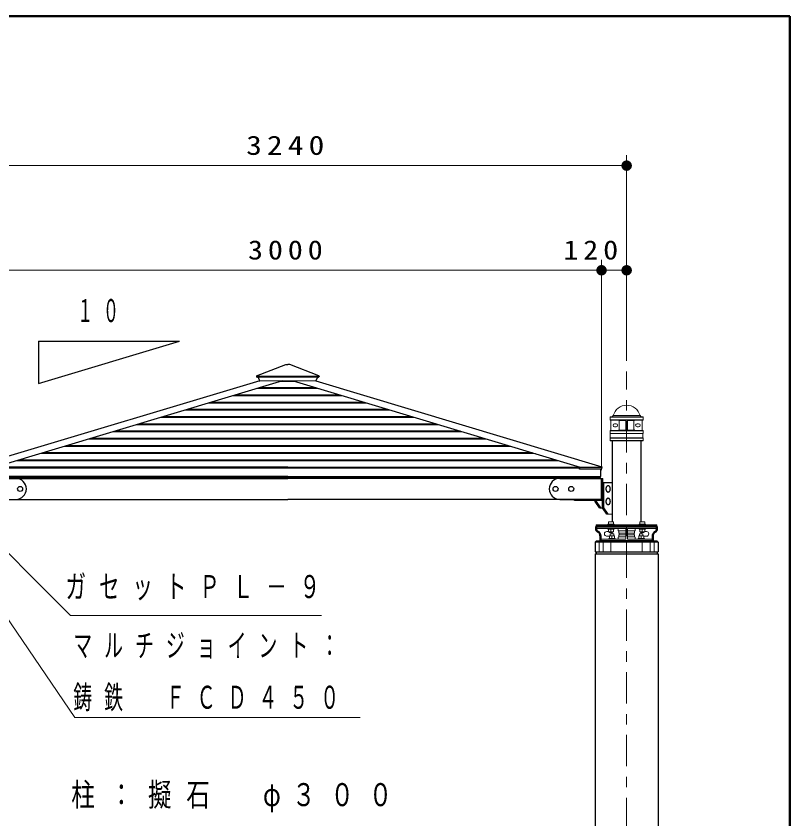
# Model space of a CAD drawing. Units: millimetres on the paper, scale 1:50. Extents: x -365 to 10, y -38 to 257.
# Drawn here: x -74 to 0, y 180.3 to 257 of the extents above; entities that cross this region are included whole.
import ezdxf

# ---------------------------------------------------------------- set-up
doc = ezdxf.new("R2010")
doc.units = ezdxf.units.MM
doc.linetypes.add('USER2', pattern=[6, 3, -1, 1, -1])
doc.layers.add('LY_1', color=7, linetype='Continuous', lineweight=25)
doc.layers.add('LY_2', color=7, linetype='Continuous', lineweight=13)
doc.styles.add('ＭＳ ゴシック', font='')
doc.styles.get('ＭＳ ゴシック').set_extended_font_data('MS Gothic')

# ---------------------------------------------------------------- blocks, each defined once
blk = doc.blocks.new('filled_dot')
at = {"color": 0, "linetype": 'Continuous', "lineweight": -2, "const_width": 1.25}
blk.add_lwpolyline([(-0.625, 0, 1), (0.625, 0, 1)], format="xyb", close=True, dxfattribs=at)

msp = doc.modelspace()

# ---------------------------------------------------------------- linework, layer by layer
at = {"layer": 'LY_1', "lineweight": 13}
for p, q in [((-15.617, 224.036), (-15.617, 243.704)), ((-80.417, 242.704), (-15.617, 242.704)), ((-18.017, 213.614), (-18.017, 233.704)), ((-78.017, 232.704), (-18.017, 232.704)), ((-21.783, 232.704), (-15.617, 232.704)), ((-17.197, 218.673), (-17.177, 218.693)), ((-17.177, 218.693), (-14.057, 218.693)), ((-17.015, 218.693), (-16.897, 218.811)), ((-16.897, 218.811), (-14.337, 218.811)), ((-14.219, 218.693), (-14.337, 218.811)), ((-14.057, 218.693), (-14.037, 218.673)), ((-17.197, 218.673), (-17.197, 218.413)), ((-17.197, 218.673), (-14.037, 218.673)), ((-17.197, 218.413), (-14.037, 218.413)), ((-17.197, 218.413), (-17.177, 218.393)), ((-17.177, 218.393), (-16.356, 218.357)), ((-17.177, 218.393), (-14.057, 218.393)), ((-17.117, 218.389), (-17.117, 217.397)), ((-16.767, 218.043), (-16.627, 218.043)), ((-16.317, 218.356), (-15.687, 218.356)), ((-16.317, 218.317), (-16.317, 217.468)), ((-15.687, 218.353), (-15.687, 217.433)), ((-14.917, 218.356), (-15.547, 218.356)), ((-15.547, 218.353), (-15.547, 217.433)), ((-14.917, 218.317), (-14.917, 217.468)), ((-14.057, 218.393), (-14.879, 218.357)), ((-14.467, 218.043), (-14.607, 218.043)), ((-14.117, 218.389), (-14.117, 217.397)), ((-14.057, 218.393), (-14.037, 218.413)), ((-14.037, 218.673), (-14.037, 218.413)), ((-17.157, 217.393), (-17.197, 217.353)), ((-17.197, 217.353), (-14.037, 217.353)), ((-17.197, 217.353), (-17.197, 217.113)), ((-17.157, 217.393), (-16.356, 217.428)), ((-17.157, 217.393), (-14.077, 217.393)), ((-16.767, 217.743), (-16.627, 217.743)), ((-16.317, 217.43), (-15.687, 217.43)), ((-14.917, 217.43), (-15.547, 217.43)), ((-14.077, 217.393), (-14.879, 217.428)), ((-14.467, 217.743), (-14.607, 217.743)), ((-14.077, 217.393), (-14.037, 217.353)), ((-14.037, 217.353), (-14.037, 217.113)), ((-17.197, 217.113), (-14.037, 217.113)), ((-17.197, 217.113), (-17.177, 217.093)), ((-17.177, 216.693), (-17.197, 216.673)), ((-17.197, 216.673), (-14.037, 216.673)), ((-17.197, 216.673), (-17.197, 216.433)), ((-17.197, 216.433), (-14.037, 216.433)), ((-17.197, 216.433), (-17.157, 216.393)), ((-17.177, 217.093), (-14.057, 217.093)), ((-17.177, 217.093), (-17.177, 216.693)), ((-17.177, 216.693), (-14.057, 216.693)), ((-17.157, 216.393), (-14.077, 216.393)), ((-14.037, 216.433), (-14.077, 216.393)), ((-14.037, 217.113), (-14.057, 217.093)), ((-14.057, 217.093), (-14.057, 216.693)), ((-14.057, 216.693), (-14.037, 216.673)), ((-14.037, 216.673), (-14.037, 216.433)), ((-17.515, 209.411), (-17.015, 209.411)), ((-18.517, 208.391), (-18.517, 208.211)), ((-12.717, 208.391), (-18.517, 208.391)), ((-18.517, 208.031), (-15.707, 208.031)), ((-16.817, 208.455), (-17.417, 208.455)), ((-17.417, 208.455), (-17.417, 208.391)), ((-17.417, 207.967), (-17.417, 208.031)), ((-17.417, 207.967), (-16.817, 207.967)), ((-17.357, 208.655), (-17.357, 208.455)), ((-16.877, 208.655), (-17.357, 208.655)), ((-17.357, 207.707), (-17.357, 207.967)), ((-17.117, 207.707), (-17.117, 207.967)), ((-16.877, 208.655), (-16.877, 208.455)), ((-16.877, 207.707), (-16.877, 207.967)), ((-16.817, 208.455), (-16.817, 208.391)), ((-16.817, 207.967), (-16.817, 208.031)), ((-15.707, 208.031), (-15.707, 206.991)), ((-15.527, 208.031), (-15.527, 206.991)), ((-12.717, 208.031), (-15.527, 208.031)), ((-13.817, 208.455), (-14.417, 208.455)), ((-14.417, 208.455), (-14.417, 208.391)), ((-14.417, 207.967), (-14.417, 208.031)), ((-13.817, 207.967), (-14.417, 207.967)), ((-13.877, 208.655), (-14.357, 208.655)), ((-14.357, 208.655), (-14.357, 208.455)), ((-14.357, 207.707), (-14.357, 207.967)), ((-14.117, 207.707), (-14.117, 207.967)), ((-13.877, 208.655), (-13.877, 208.455)), ((-13.877, 207.707), (-13.877, 207.967)), ((-13.817, 208.455), (-13.817, 208.391)), ((-13.817, 207.967), (-13.817, 208.031)), ((-12.717, 208.391), (-12.717, 208.211)), ((-17.517, 207.731), (-17.357, 207.731)), ((-17.517, 207.291), (-17.257, 207.291)), ((-17.357, 207.707), (-16.877, 207.707)), ((-17.277, 207.655), (-17.277, 207.707)), ((-17.277, 207.655), (-16.957, 207.655)), ((-17.257, 207.315), (-16.777, 207.315)), ((-17.257, 207.315), (-17.257, 207.055)), ((-16.857, 207.511), (-17.177, 207.511)), ((-17.177, 207.511), (-17.177, 207.315)), ((-17.017, 207.315), (-17.017, 207.055)), ((-16.957, 207.655), (-16.957, 207.707)), ((-16.857, 207.511), (-16.857, 207.315)), ((-16.777, 207.315), (-16.777, 207.055)), ((-16.417, 207.931), (-16.417, 207.811)), ((-16.377, 207.791), (-16.417, 207.811)), ((-16.417, 207.211), (-16.377, 207.231)), ((-16.417, 207.211), (-16.417, 207.091)), ((-15.707, 207.791), (-16.377, 207.791)), ((-16.377, 207.791), (-16.377, 207.611)), ((-16.337, 207.591), (-16.377, 207.611)), ((-16.377, 207.411), (-16.337, 207.431)), ((-16.377, 207.411), (-16.377, 207.231)), ((-15.707, 207.231), (-16.377, 207.231)), ((-15.707, 207.591), (-16.337, 207.591)), ((-16.337, 207.591), (-16.337, 207.431)), ((-15.707, 207.431), (-16.337, 207.431)), ((-15.567, 207.591), (-15.667, 207.591)), ((-15.527, 207.791), (-14.857, 207.791)), ((-15.527, 207.591), (-14.897, 207.591)), ((-15.527, 207.431), (-14.897, 207.431)), ((-15.527, 207.231), (-14.857, 207.231)), ((-14.897, 207.591), (-14.857, 207.611)), ((-14.897, 207.591), (-14.897, 207.431)), ((-14.857, 207.411), (-14.897, 207.431)), ((-14.857, 207.791), (-14.817, 207.811)), ((-14.857, 207.791), (-14.857, 207.611)), ((-14.857, 207.411), (-14.857, 207.231)), ((-14.817, 207.211), (-14.857, 207.231)), ((-14.817, 207.931), (-14.817, 207.811)), ((-14.817, 207.211), (-14.817, 207.091)), ((-13.977, 207.315), (-14.457, 207.315)), ((-14.457, 207.315), (-14.457, 207.055)), ((-14.377, 207.511), (-14.377, 207.315)), ((-14.057, 207.511), (-14.377, 207.511)), ((-13.877, 207.707), (-14.357, 207.707)), ((-14.277, 207.655), (-14.277, 207.707)), ((-13.957, 207.655), (-14.277, 207.655)), ((-14.217, 207.315), (-14.217, 207.055)), ((-14.057, 207.511), (-14.057, 207.315)), ((-13.977, 207.315), (-13.977, 207.055)), ((-13.717, 207.291), (-13.977, 207.291)), ((-13.957, 207.655), (-13.957, 207.707)), ((-13.717, 207.731), (-13.877, 207.731)), ((-18.242, 206.712), (-18.242, 205.811)), ((-18.117, 206.991), (-15.707, 206.991)), ((-17.867, 206.712), (-17.867, 205.811)), ((-17.317, 207.055), (-16.717, 207.055)), ((-17.317, 207.055), (-17.317, 206.991)), ((-17.117, 206.712), (-17.117, 205.811)), ((-16.717, 207.055), (-16.717, 206.991)), ((-15.617, 206.712), (-15.617, 205.811)), ((-13.117, 206.991), (-15.527, 206.991)), ((-14.517, 207.055), (-14.517, 206.991)), ((-14.517, 207.055), (-13.917, 207.055)), ((-14.117, 206.712), (-14.117, 205.811)), ((-13.917, 207.055), (-13.917, 206.991)), ((-13.367, 206.712), (-13.367, 205.811)), ((-12.992, 206.712), (-12.992, 205.811))]:
    msp.add_line(p, q, dxfattribs=at)
at = {"layer": 'LY_1'}
for p, q in [((-71.845, 225.917), (-71.845, 221.873)), ((-71.845, 225.917), (-58.365, 225.917)), ((-71.845, 221.872), (-58.365, 225.916)), ((-17.016, 216.393), (-17.016, 208.655)), ((-14.22, 208.655), (-14.22, 216.393)), ((-18.077, 212.981), (-18.077, 213.693)), ((-48.017, 212.981), (-77.957, 212.981)), ((-48.017, 212.981), (-18.077, 212.981)), ((-17.939, 210.011), (-17.939, 212.411)), ((-17.812, 210.011), (-17.812, 212.411)), ((-18.632, 210.611), (-18.632, 210.811)), ((-18.208, 210.011), (-18.632, 210.611)), ((-18.632, 210.611), (-18.505, 210.611)), ((-18.505, 210.611), (-18.505, 210.811)), ((-18.081, 210.011), (-18.505, 210.611)), ((-18.208, 210.011), (-17.812, 210.011)), ((-17.515, 209.411), (-17.939, 210.011)), ((-17.388, 209.411), (-17.812, 210.011))]:
    msp.add_line(p, q, dxfattribs=at)
at = {"layer": 'LY_1', "color": 2}
for p, q in [((-50.999, 222.604), (-48.216, 223.711)), ((-48.216, 223.711), (-48.017, 223.711)), ((-47.819, 223.711), (-48.017, 223.711)), ((-45.036, 222.604), (-47.819, 223.711)), ((-51.01, 222.578), (-50.98, 222.503)), ((-45.025, 222.578), (-45.054, 222.503)), ((-50.846, 222.491), (-50.711, 222.15)), ((-45.189, 222.491), (-45.324, 222.15)), ((-18.017, 212.411), (-17.015, 212.411))]:
    msp.add_line(p, q, dxfattribs=at)
at = {"layer": 'LY_1', "color": 2, "lineweight": 13}
for p, q in [((-51.008, 222.596), (-48.017, 222.596)), ((-45.027, 222.596), (-48.017, 222.596)), ((-50.962, 222.491), (-48.017, 222.491)), ((-50.692, 222.138), (-48.017, 222.138)), ((-45.073, 222.491), (-48.017, 222.491)), ((-45.343, 222.138), (-48.017, 222.138))]:
    msp.add_line(p, q, dxfattribs=at)
at = {"layer": 'LY_1', "linetype": 'USER2', "lineweight": 13}
msp.add_line((-15.617, 155.297), (-15.617, 223.036), dxfattribs=at)
at = {"layer": 'LY_1', "color": 131}
for p, q in [((-50.689, 222.138), (-78.041, 213.932)), ((-48.523, 222.138), (-75.978, 213.901)), ((-47.512, 222.138), (-20.057, 213.901)), ((-45.346, 222.138), (-17.993, 213.932)), ((-20.119, 213.693), (-20.057, 213.901)), ((-18.032, 213.693), (-20.119, 213.693)), ((-18.032, 213.693), (-17.972, 213.892)), ((-77.937, 212.811), (-48.017, 212.811)), ((-48.017, 212.875), (-77.917, 212.875)), ((-48.017, 212.875), (-18.117, 212.875)), ((-18.097, 212.811), (-48.017, 212.811)), ((-19.053, 212.981), (-19.053, 212.931)), ((-18.197, 212.811), (-19.037, 212.811)), ((-18.997, 212.811), (-18.117, 212.811)), ((-18.117, 212.811), (-18.117, 212.875)), ((-18.017, 210.891), (-18.017, 212.731)), ((-18.017, 210.811), (-18.017, 212.411)), ((-77.937, 210.811), (-48.017, 210.811)), ((-18.097, 210.811), (-48.017, 210.811)), ((-18.632, 210.811), (-18.017, 210.811))]:
    msp.add_line(p, q, dxfattribs=at)
at = {"layer": 'LY_1', "color": 12, "lineweight": 13}
for p, q in [((-48.707, 222.082), (-48.017, 222.082)), ((-47.328, 222.082), (-48.017, 222.082)), ((-51.006, 221.393), (-48.017, 221.393)), ((-50.692, 221.487), (-48.017, 221.487)), ((-45.343, 221.487), (-48.017, 221.487)), ((-45.029, 221.393), (-48.017, 221.393)), ((-53.305, 220.703), (-48.017, 220.703)), ((-52.99, 220.797), (-48.017, 220.797)), ((-43.044, 220.797), (-48.017, 220.797)), ((-42.73, 220.703), (-48.017, 220.703)), ((-55.604, 220.013), (-48.017, 220.013)), ((-55.289, 220.108), (-48.017, 220.108)), ((-40.746, 220.108), (-48.017, 220.108)), ((-40.431, 220.013), (-48.017, 220.013)), ((-59.887, 218.728), (-48.017, 218.728)), ((-57.902, 219.324), (-48.017, 219.324)), ((-57.588, 219.418), (-48.017, 219.418)), ((-38.447, 219.418), (-48.017, 219.418)), ((-38.132, 219.324), (-48.017, 219.324)), ((-36.148, 218.728), (-48.017, 218.728)), ((-62.5, 217.945), (-48.017, 217.945)), ((-62.186, 218.039), (-48.017, 218.039)), ((-60.201, 218.634), (-48.017, 218.634)), ((-35.834, 218.634), (-48.017, 218.634)), ((-33.849, 218.039), (-48.017, 218.039)), ((-33.535, 217.945), (-48.017, 217.945)), ((-64.799, 217.255), (-48.017, 217.255)), ((-64.484, 217.349), (-48.017, 217.349)), ((-31.55, 217.349), (-48.017, 217.349)), ((-31.236, 217.255), (-48.017, 217.255)), ((-67.098, 216.565), (-48.017, 216.565)), ((-66.783, 216.66), (-48.017, 216.66)), ((-29.252, 216.66), (-48.017, 216.66)), ((-28.937, 216.565), (-48.017, 216.565)), ((-69.396, 215.876), (-48.017, 215.876)), ((-69.082, 215.97), (-48.017, 215.97)), ((-26.953, 215.97), (-48.017, 215.97)), ((-26.638, 215.876), (-48.017, 215.876)), ((-71.695, 215.186), (-48.017, 215.186)), ((-71.381, 215.28), (-48.017, 215.28)), ((-24.654, 215.28), (-48.017, 215.28)), ((-24.34, 215.186), (-48.017, 215.186)), ((-73.994, 214.496), (-48.017, 214.496)), ((-73.679, 214.591), (-48.017, 214.591)), ((-22.355, 214.591), (-48.017, 214.591)), ((-22.041, 214.496), (-48.017, 214.496))]:
    msp.add_line(p, q, dxfattribs=at)
at = {"layer": 'LY_1', "color": 4}
for p, q in [((-48.017, 213.901), (-78.017, 213.901)), ((-48.017, 213.901), (-18.017, 213.901)), ((-18.532, 206.812), (-18.618, 206.712)), ((-12.617, 206.712), (-18.617, 206.712)), ((-18.617, 206.711), (-18.617, 205.811)), ((-12.703, 206.811), (-18.532, 206.811)), ((-12.702, 206.812), (-12.617, 206.713)), ((-12.617, 206.711), (-12.617, 205.811)), ((-18.617, 205.811), (-12.617, 205.811)), ((-18.532, 205.811), (-18.532, 205.611)), ((-12.703, 205.811), (-12.703, 205.611)), ((-18.617, 205.611), (-18.617, 162.011)), ((-18.617, 205.611), (-12.617, 205.611)), ((-12.617, 205.611), (-12.617, 162.011))]:
    msp.add_line(p, q, dxfattribs=at)
at = {"layer": 'LY_1', "color": 4, "lineweight": 13}
for p in [(-75.95, 213.807), (-20.085, 213.807)]:
    msp.add_line(p, (-48.017, 213.807), dxfattribs=at)
at = {"layer": 'LY_1', "color": 40}
for p, q in [((-22.017, 212.811), (-17.897, 212.811)), ((-17.897, 210.691), (-17.897, 212.811)), ((-22.017, 210.811), (-17.897, 210.811)), ((-20.617, 210.691), (-20.617, 210.811)), ((-17.897, 210.691), (-20.617, 210.691))]:
    msp.add_line(p, q, dxfattribs=at)
at = {"layer": 'LY_1', "color": 140, "lineweight": 50}
for p, q in [((-18.517, 208.211), (-18.517, 207.927)), ((-18.517, 208.211), (-12.717, 208.211)), ((-12.717, 208.211), (-12.717, 207.927)), ((-18.117, 207.271), (-18.117, 206.811)), ((-13.117, 207.271), (-13.117, 206.811)), ((-18.117, 206.811), (-13.117, 206.811))]:
    msp.add_line(p, q, dxfattribs=at)
at = {"layer": 'LY_1'}
for points in [[(-17.388, 212.111), (-17.406, 212.11), (-17.425, 212.107), (-17.443, 212.101), (-17.46, 212.093), (-17.478, 212.083), (-17.494, 212.071), (-17.51, 212.057), (-17.524, 212.041), (-17.538, 212.023), (-17.55, 212.004), (-17.562, 211.983), (-17.572, 211.961), (-17.58, 211.938), (-17.587, 211.914), (-17.593, 211.889), (-17.597, 211.863), (-17.599, 211.837), (-17.6, 211.811), (-17.599, 211.785), (-17.597, 211.759), (-17.593, 211.734), (-17.587, 211.709), (-17.58, 211.684), (-17.572, 211.661), (-17.562, 211.639), (-17.55, 211.618), (-17.538, 211.599), (-17.524, 211.581), (-17.51, 211.565), (-17.494, 211.551), (-17.478, 211.539), (-17.46, 211.529), (-17.443, 211.521), (-17.425, 211.516), (-17.406, 211.512), (-17.388, 211.511), (-17.369, 211.512), (-17.351, 211.516), (-17.333, 211.521), (-17.315, 211.529), (-17.298, 211.539), (-17.282, 211.551), (-17.266, 211.565), (-17.252, 211.581), (-17.238, 211.599), (-17.225, 211.618), (-17.214, 211.639), (-17.204, 211.661), (-17.196, 211.684), (-17.189, 211.709), (-17.183, 211.734), (-17.179, 211.759), (-17.177, 211.785), (-17.176, 211.811), (-17.177, 211.837), (-17.179, 211.863), (-17.183, 211.889), (-17.189, 211.914), (-17.196, 211.938), (-17.204, 211.961), (-17.214, 211.983), (-17.225, 212.004), (-17.238, 212.023), (-17.252, 212.041), (-17.266, 212.057), (-17.282, 212.071), (-17.298, 212.083), (-17.315, 212.093), (-17.333, 212.101), (-17.351, 212.107), (-17.369, 212.11)], [(-17.388, 210.911), (-17.406, 210.91), (-17.425, 210.907), (-17.443, 210.901), (-17.46, 210.893), (-17.478, 210.883), (-17.494, 210.871), (-17.51, 210.857), (-17.524, 210.841), (-17.538, 210.823), (-17.55, 210.804), (-17.562, 210.783), (-17.572, 210.761), (-17.58, 210.738), (-17.587, 210.714), (-17.593, 210.689), (-17.597, 210.663), (-17.599, 210.637), (-17.6, 210.611), (-17.599, 210.585), (-17.597, 210.559), (-17.593, 210.534), (-17.587, 210.509), (-17.58, 210.484), (-17.572, 210.461), (-17.562, 210.439), (-17.55, 210.418), (-17.538, 210.399), (-17.524, 210.381), (-17.51, 210.365), (-17.494, 210.351), (-17.478, 210.339), (-17.46, 210.329), (-17.443, 210.321), (-17.425, 210.316), (-17.406, 210.312), (-17.388, 210.311), (-17.369, 210.312), (-17.351, 210.316), (-17.333, 210.321), (-17.315, 210.329), (-17.298, 210.339), (-17.282, 210.351), (-17.266, 210.365), (-17.252, 210.381), (-17.238, 210.399), (-17.225, 210.418), (-17.214, 210.439), (-17.204, 210.461), (-17.196, 210.484), (-17.189, 210.509), (-17.183, 210.534), (-17.179, 210.559), (-17.177, 210.585), (-17.176, 210.611), (-17.177, 210.637), (-17.179, 210.663), (-17.183, 210.689), (-17.189, 210.714), (-17.196, 210.738), (-17.204, 210.761), (-17.214, 210.783), (-17.225, 210.804), (-17.238, 210.823), (-17.252, 210.841), (-17.266, 210.857), (-17.282, 210.871), (-17.298, 210.883), (-17.315, 210.893), (-17.333, 210.901), (-17.351, 210.907), (-17.369, 210.91)]]:
    msp.add_lwpolyline(points, close=True, dxfattribs=at)
at = {"layer": 'LY_1', "lineweight": 13}
for points in [[(-78.612, 209.517), (-68.811, 199.716), (-44.811, 199.716)], [(-80.04, 207.076), (-68.4, 189.974), (-41.112, 189.974)]]:
    msp.add_lwpolyline(points, dxfattribs=at)
at = {"layer": 'LY_1', "color": 40}
for centre in [(-73.617, 211.811), (-22.417, 211.811), (-20.917, 211.811)]:
    msp.add_circle(centre, 0.24, dxfattribs=at)
at = {"layer": 'LY_1', "color": 2}
for centre, start, end in [((-50.991, 222.585), 111.7, 201.7), ((-45.043, 222.585), 338.3, 68.3), ((-50.962, 222.511), 201.7, 270), ((-50.692, 222.158), 196.7, 270), ((-45.343, 222.158), 270, 343.3), ((-45.073, 222.511), 270, 338.3)]:
    msp.add_arc(centre, 0.02, start, end, dxfattribs=at)
at = {"layer": 'LY_1', "lineweight": 13}
for centre, radius, start, end in [((-15.617, 218.492), 1.319, 14.00253, 165.99746), ((-16.767, 217.893), 0.15, 90, 270), ((-16.627, 217.893), 0.15, 270, 90), ((-16.357, 218.317), 0.04, 0, 87.5), ((-15.727, 218.353), 0.04, 0, 90), ((-15.507, 218.353), 0.04, 90, 180), ((-14.877, 218.317), 0.04, 92.5, 180), ((-14.607, 217.893), 0.15, 90, 270), ((-14.467, 217.893), 0.15, 270, 90), ((-16.357, 217.468), 0.04, 272.5, 0), ((-15.727, 217.433), 0.04, 270, 0), ((-15.507, 217.433), 0.04, 180, 270), ((-14.877, 217.468), 0.04, 180, 267.5), ((-16.517, 207.931), 0.1, 0, 90), ((-14.717, 207.931), 0.1, 89.99999, 180), ((-17.517, 207.511), 0.22, 90.00001, 267.3386), ((-17.217, 207.511), 0.22, 0.00016, 40.88696), ((-14.017, 207.511), 0.22, 139.11303, 179.99984), ((-13.717, 207.511), 0.22, 270, 90), ((-16.517, 207.091), 0.1, 270, 0), ((-14.717, 207.091), 0.1, 179.99999, 270)]:
    msp.add_arc(centre, radius, start, end, dxfattribs=at)
at = {"layer": 'LY_1', "color": 131}
for centre, radius, start, end in [((-18.003, 213.901), 0.032, 343.30076, 73.30076), ((-18.997, 212.931), 0.056, 180, 270), ((-18.097, 212.731), 0.08, 0, 90), ((-18.097, 210.891), 0.08, 270, 0)]:
    msp.add_arc(centre, radius, start, end, dxfattribs=at)
at = {"layer": 'LY_1', "color": 40}
for centre, start, end in [((-74.017, 211.811), 270, 90), ((-22.017, 211.811), 90, 270)]:
    msp.add_arc(centre, 1, start, end, dxfattribs=at)
at = {"layer": 'LY_1', "color": 140, "lineweight": 50}
for centre, radius, start, end in [((-18.317, 207.927), 0.2, 180, 242.74229), ((-18.655, 207.271), 0.538, 0, 62.74229), ((-12.579, 207.271), 0.538, 117.25771, 179.99999), ((-12.917, 207.927), 0.2, 297.25771, 0)]:
    msp.add_arc(centre, radius, start, end, dxfattribs=at)
at = {"layer": 'LY_2', "lineweight": 50}
for p, q in [((0, 257), (-365, 257)), ((0, 0), (0, 257))]:
    msp.add_line(p, q, dxfattribs=at)

# ---------------------------------------------------------------- block references
at = {"layer": 'LY_1', "lineweight": 13, "xscale": 0.4, "yscale": 0.4, "rotation": 180}
for p in [(-15.617, 242.704), (-18.017, 232.704), (-15.617, 232.704)]:
    msp.add_blockref('filled_dot', p, dxfattribs=at)
at = {"layer": 'LY_1', "lineweight": 13, "xscale": 0.4, "yscale": 0.4}
msp.add_blockref('filled_dot', (-18.017, 232.704), dxfattribs=at)

# ---------------------------------------------------------------- texts
at = {"layer": 'LY_1', "style": 'ＭＳ ゴシック'}
for s, insert, char_height, attachment_point in [('\\T1.33;\\W1.2;3240', (-48.017, 243.704), 1.833, 8), ('\\T1.33;\\W1.15;3000', (-48.017, 233.704), 1.833, 8), ('\\T1.33;\\W1.15;120', (-18.814, 233.704), 1.833, 8), ('\\T1.64;\\W0.5;１０', (-65.677, 228.837), 2.199, 5), ('\\T1.64;\\W0.65;ガセットＰＬ－９', (-69.265, 202.366), 2.199, 4), ('\\T1.64;\\W0.6;マルチジョイント：', (-68.529, 196.774), 2.199, 4), ('\\T1.64;\\W0.6;鋳鉄\u3000ＦＣＤ４５０', (-68.529, 191.774), 2.199, 4), ('\\T1.63;\\W0.75;柱：擬石\u3000φ３００', (-68.726, 182.293), 2.199, 4)]:
    msp.add_mtext(s, dxfattribs=dict(at, insert=insert, char_height=char_height, attachment_point=attachment_point))

doc.saveas('drawing.dxf')
